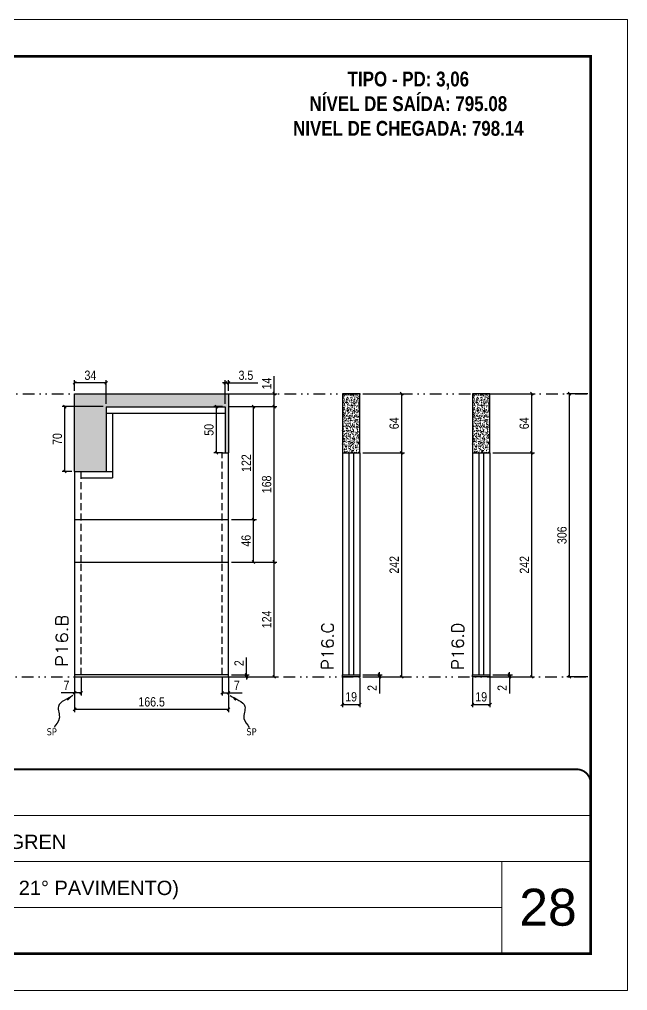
# Model space of a CAD drawing. Extents: x 14400 to 27878, y -21631 to 6985.
# Drawn here: x 20009 to 20667, y -957 to 93 of the extents above; entities that cross this region are included whole.
import ezdxf

# ---------------------------------------------------------------- set-up
doc = ezdxf.new("R2010")
doc.units = 0
for name, pattern in [('CONTINUO', [0]), ('DASHED', [0.75, 0.5, -0.25]), ('DIVIDE2', [0.625, 0.25, -0.125, 0, -0.125, 0, -0.125]), ('HIDDEN', [0.375, 0.25, -0.125])]:
    doc.linetypes.add(name, pattern=pattern)
for name, color, linetype, lineweight in [('CARIMBO', 255, 'Continuous', 9), ('Folhas', 255, 'Continuous', 9), ('SARRAFO DE PRESSAO', 251, 'DASHED', 9), ('Texto Seção', 7, 'Continuous', 15)]:
    doc.layers.add(name, color=color, linetype=linetype, lineweight=lineweight)
for name, color, linetype in [('COTA', 241, 'Continuous'), ('NOMENCLATURA', 7, 'Continuous'), ('Nível', 160, 'Continuous'), ('Painéis', 200, 'Continuous'), ('SARR_2.2x7', 40, 'Continuous'), ('Sarrafo de Pressão', 42, 'HIDDEN'), ('texto', 7, 'Continuous')]:
    doc.layers.add(name, color=color, linetype=linetype)
doc.styles.add('ARIAL', font='arial.ttf')
doc.styles.add('COTA TECNICA', font='techl___.ttf', dxfattribs={"height": 10})
doc.styles.add('COTA TECNICA-50', font='techl___.ttf', dxfattribs={"height": 10})
doc.styles.add('REGUA-120', font='ROMANS.shx', dxfattribs={"height": 15})
doc.styles.add('ROMANC', font='techb___.ttf', dxfattribs={"height": 2.5})
doc.styles.get("Standard").update_dxf_attribs({"font": 'arial.ttf'})
doc.dimstyles.new('COTA PAINEL-50', dxfattribs={"dimtxt": 10, "dimasz": 3, "dimexe": 3, "dimexo": 3, "dimgap": 3, "dimtad": 1, "dimdec": 1, "dimzin": 12, "dimdsep": 46, "dimtxsty": 'COTA TECNICA-50', "dimblk1": 'OBLIQUE', "dimblk2": 'OBLIQUE', "dimsah": 1, "dimcen": 0.9, "dimclrd": 4, "dimclre": 4, "dimclrt": 240, "dimadec": 1, "dimazin": 3, "dimtfac": 1, "dimtdec": 1, "dimtmove": 0, "dimatfit": 3, "dimfxl": 1, "dimtolj": 1, "dimtzin": 12, "dimarcsym": 0})
doc.dimstyles.new('PAINEL', dxfattribs={"dimtxt": 10, "dimasz": 3, "dimexe": 3, "dimexo": 3, "dimgap": 3, "dimtad": 1, "dimdec": 1, "dimzin": 12, "dimdsep": 46, "dimtxsty": 'COTA TECNICA', "dimblk1": 'OBLIQUE', "dimblk2": 'OBLIQUE', "dimsah": 1, "dimcen": 0.9, "dimclrd": 4, "dimclre": 4, "dimclrt": 240, "dimadec": 1, "dimazin": 3, "dimtfac": 1, "dimtdec": 1, "dimtmove": 0, "dimatfit": 3, "dimfxl": 1, "dimtolj": 1, "dimtzin": 12, "dimarcsym": 0})
doc.dimstyles.get("Standard").update_dxf_attribs({"dimtxt": 0.18, "dimasz": 0.18, "dimexe": 0.18, "dimexo": 0.0625, "dimgap": 0.09, "dimtad": 0, "dimtih": 1, "dimtoh": 1, "dimdec": 4, "dimzin": 0, "dimdsep": 46, "dimtxsty": 'Standard', "dimcen": 0.09, "dimadec": 0, "dimazin": 0, "dimtfac": 1, "dimtdec": 4, "dimtofl": 0, "dimtmove": 0, "dimatfit": 3, "dimfxl": 1, "dimtolj": 1, "dimtzin": 0, "dimarcsym": 0})

# ---------------------------------------------------------------- blocks, each defined once
blk = doc.blocks.new('9999999999')
at = {"color": 30, "linetype": 'CONTINUO'}
for p, q in [((98564.6, 34379.6), (99584, 34379.6)), ((98564.6, 34329.8), (99488, 34329.8)), ((99584, 34329.8), (99488, 34329.8)), ((99488, 34329.8), (99488, 34230.2)), ((98564.6, 34280), (99488, 34280))]:
    blk.add_line(p, q, dxfattribs=at)
at = {"color": 30, "linetype": 'CONTINUO', "const_width": 2}
blk.add_lwpolyline([(99584, 34230.2), (99584, 34414.4, 0.414214), (99569, 34429.4), (98229, 34429.4, 0.414214), (98214, 34414.4), (98214, 34245.2, 0.414214), (98229, 34230.2), (99584, 34230.2)], format="xyb", dxfattribs=at)
at = {"layer": 'Folhas'}
blk.add_lwpolyline([(98139, 34190.2), (99624, 34190.2), (99624, 35240.2), (98139, 35240.2)], close=True, dxfattribs=at)
at = {"layer": 'Folhas', "color": 30, "const_width": 3}
blk.add_lwpolyline([(98214, 34230.2), (99584, 34230.2), (99584, 35200.2), (98214, 35200.2)], close=True, dxfattribs=at)
at = {"color": 7, "linetype": 'Continuous', "ltscale": 5, "style": 'ARIAL'}
for s, p in [('LEAF LOEFGREN', (98837.7, 34343.3)), ('TIPO (7° AO 21° PAVIMENTO)', (98837.7, 34293.5))]:
    blk.add_text(s, height=15.483, dxfattribs=at).set_placement(p)
blk = doc.blocks.new('_Oblique')
at = {"color": 0, "linetype": 'ByBlock', "lineweight": -2}
blk.add_line((-0.5, -0.5), (0.5, 0.5), dxfattribs=at)
blk = doc.blocks.new('*D1791')
at = {"layer": 'COTA', "color": 4, "lineweight": -2, "transparency": 16777216}
for p, q in [((20068.8, -618.4), (20068.8, -655.7)), ((20235.3, -618.4), (20235.3, -655.7)), ((20235.3, -652.7), (20068.8, -652.7))]:
    blk.add_line(p, q, dxfattribs=at)
at = {"layer": 'Defpoints', "color": 0, "transparency": 16777216}
for p in [(20068.8, -615.4), (20235.3, -615.4), (20068.8, -652.7)]:
    blk.add_point(p, dxfattribs=at)
at = {"layer": 'COTA', "color": 4, "lineweight": -2, "transparency": 16777216, "xscale": 3, "yscale": 3, "zscale": 3, "rotation": 180}
blk.add_blockref('_Oblique', (20068.8, -652.7), dxfattribs=at)
at = {"layer": 'COTA', "color": 4, "lineweight": -2, "transparency": 16777216, "xscale": 3, "yscale": 3, "zscale": 3}
blk.add_blockref('_Oblique', (20235.3, -652.7), dxfattribs=at)
at = {"layer": 'COTA', "color": 240, "transparency": 16777216, "insert": (20152.1, -644.6), "char_height": 10, "attachment_point": 5, "style": 'COTA TECNICA'}
blk.add_mtext('\\A1;166.5', dxfattribs=at)
blk = doc.blocks.new('*D1792')
at = {"layer": 'COTA', "color": 4, "lineweight": -2, "transparency": 16777216}
for p, q in [((20228.3, -618.4), (20228.3, -637.7)), ((20235.3, -620.4), (20235.3, -637.7)), ((20228.3, -634.7), (20235.3, -634.7)), ((20235.3, -634.7), (20250, -634.7))]:
    blk.add_line(p, q, dxfattribs=at)
at = {"layer": 'Defpoints', "color": 0, "transparency": 16777216}
for p in [(20228.3, -615.4), (20235.3, -617.4), (20235.3, -634.7)]:
    blk.add_point(p, dxfattribs=at)
at = {"layer": 'COTA', "color": 4, "lineweight": -2, "transparency": 16777216, "xscale": 3, "yscale": 3, "zscale": 3, "rotation": 180}
blk.add_blockref('_Oblique', (20228.3, -634.7), dxfattribs=at)
at = {"layer": 'COTA', "color": 4, "lineweight": -2, "transparency": 16777216, "xscale": 3, "yscale": 3, "zscale": 3}
blk.add_blockref('_Oblique', (20235.3, -634.7), dxfattribs=at)
at = {"layer": 'COTA', "color": 240, "transparency": 16777216, "insert": (20244.2, -626.6), "char_height": 10, "attachment_point": 5, "style": 'COTA TECNICA-50'}
blk.add_mtext('\\A1;7', dxfattribs=at)
blk = doc.blocks.new('*D1793')
at = {"layer": 'COTA', "color": 4, "lineweight": -2, "transparency": 16777216}
for p, q in [((20254.6, -615.4), (20254.6, -596.6)), ((20238.3, -615.4), (20257.6, -615.4)), ((20238.3, -617.4), (20257.6, -617.4)), ((20254.6, -617.4), (20254.6, -615.4)), ((20254.6, -617.4), (20254.6, -620.4))]:
    blk.add_line(p, q, dxfattribs=at)
at = {"layer": 'Defpoints', "color": 0, "transparency": 16777216}
for p in [(20235.3, -615.4), (20235.3, -617.4), (20254.6, -617.4)]:
    blk.add_point(p, dxfattribs=at)
at = {"layer": 'COTA', "color": 4, "lineweight": -2, "transparency": 16777216, "xscale": 3, "yscale": 3, "zscale": 3}
for p, rotation in [((20254.6, -615.4), 270), ((20254.6, -617.4), 90)]:
    blk.add_blockref('_Oblique', p, dxfattribs=dict(at, rotation=rotation))
at = {"layer": 'COTA', "color": 240, "transparency": 16777216, "insert": (20246.6, -602.7), "char_height": 10, "attachment_point": 5, "rotation": 90, "style": 'COTA TECNICA-50'}
blk.add_mtext('\\A1;2', dxfattribs=at)
blk = doc.blocks.new('*D1794')
at = {"layer": 'COTA', "color": 4, "lineweight": -2, "transparency": 16777216}
for p, q in [((20234.8, -325.4), (20287.7, -325.4)), ((20284.7, -493.4), (20284.7, -325.4)), ((20238.3, -493.4), (20287.7, -493.4))]:
    blk.add_line(p, q, dxfattribs=at)
at = {"layer": 'Defpoints', "color": 0, "transparency": 16777216}
for p in [(20231.8, -325.4), (20284.7, -325.4), (20235.3, -493.4)]:
    blk.add_point(p, dxfattribs=at)
at = {"layer": 'COTA', "color": 4, "lineweight": -2, "transparency": 16777216, "xscale": 3, "yscale": 3, "zscale": 3}
for p, rotation in [((20284.7, -325.4), 90), ((20284.7, -493.4), 270)]:
    blk.add_blockref('_Oblique', p, dxfattribs=dict(at, rotation=rotation))
at = {"layer": 'COTA', "color": 240, "transparency": 16777216, "insert": (20276.5, -409.4), "char_height": 10, "attachment_point": 5, "rotation": 90, "style": 'COTA TECNICA-50'}
blk.add_mtext('\\A1;168', dxfattribs=at)
blk = doc.blocks.new('*D1795')
at = {"layer": 'COTA', "color": 4, "linetype": 'ByBlock', "lineweight": -2, "transparency": 16777216}
for p, q in [((20238.3, -493.4), (20287.7, -493.4)), ((20284.7, -617.4), (20284.7, -493.4)), ((20238.3, -617.4), (20287.7, -617.4))]:
    blk.add_line(p, q, dxfattribs=at)
at = {"layer": 'Defpoints', "color": 0, "linetype": 'ByBlock', "transparency": 16777216}
for p in [(20235.3, -493.4), (20284.7, -493.4), (20235.3, -617.4)]:
    blk.add_point(p, dxfattribs=at)
at = {"layer": 'COTA', "color": 4, "linetype": 'ByBlock', "lineweight": -2, "transparency": 16777216, "xscale": 3, "yscale": 3, "zscale": 3}
for p, rotation in [((20284.7, -493.4), 90), ((20284.7, -617.4), 270)]:
    blk.add_blockref('_Oblique', p, dxfattribs=dict(at, rotation=rotation))
at = {"layer": 'COTA', "color": 240, "linetype": 'ByBlock', "transparency": 16777216, "insert": (20276.6, -555.4), "char_height": 10, "attachment_point": 5, "rotation": 90, "style": 'COTA TECNICA'}
blk.add_mtext('\\A1;124', dxfattribs=at)
blk = doc.blocks.new('*D1796')
at = {"layer": 'COTA', "color": 4, "lineweight": -2, "transparency": 16777216}
for p, q in [((20075.8, -618.4), (20075.8, -637.7)), ((20068.8, -620.4), (20068.8, -637.7)), ((20068.8, -634.7), (20054.1, -634.7)), ((20075.8, -634.7), (20068.8, -634.7))]:
    blk.add_line(p, q, dxfattribs=at)
at = {"layer": 'Defpoints', "color": 0, "transparency": 16777216}
for p in [(20068.8, -617.4), (20075.8, -615.4), (20068.8, -634.7)]:
    blk.add_point(p, dxfattribs=at)
at = {"layer": 'COTA', "color": 4, "lineweight": -2, "transparency": 16777216, "xscale": 3, "yscale": 3, "zscale": 3, "rotation": 180}
blk.add_blockref('_Oblique', (20068.8, -634.7), dxfattribs=at)
at = {"layer": 'COTA', "color": 4, "lineweight": -2, "transparency": 16777216, "xscale": 3, "yscale": 3, "zscale": 3}
blk.add_blockref('_Oblique', (20075.8, -634.7), dxfattribs=at)
at = {"layer": 'COTA', "color": 240, "transparency": 16777216, "insert": (20059.9, -626.6), "char_height": 10, "attachment_point": 5, "style": 'COTA TECNICA-50'}
blk.add_mtext('\\A1;7', dxfattribs=at)
blk = doc.blocks.new('*D1802')
at = {"layer": 'COTA', "color": 4, "lineweight": -2, "transparency": 16777216}
for p, q in [((20284.7, -311.4), (20284.7, -292.3)), ((20238.3, -311.4), (20287.7, -311.4)), ((20284.7, -325.4), (20284.7, -311.4)), ((20234.8, -325.4), (20287.7, -325.4))]:
    blk.add_line(p, q, dxfattribs=at)
at = {"layer": 'Defpoints', "color": 0, "transparency": 16777216}
for p in [(20235.3, -311.4), (20284.7, -311.4), (20231.8, -325.4)]:
    blk.add_point(p, dxfattribs=at)
at = {"layer": 'COTA', "color": 4, "lineweight": -2, "transparency": 16777216, "xscale": 3, "yscale": 3, "zscale": 3}
for p, rotation in [((20284.7, -311.4), 90), ((20284.7, -325.4), 270)]:
    blk.add_blockref('_Oblique', p, dxfattribs=dict(at, rotation=rotation))
at = {"layer": 'COTA', "color": 240, "transparency": 16777216, "insert": (20276.6, -300.4), "char_height": 10, "attachment_point": 5, "rotation": 90, "style": 'COTA TECNICA'}
blk.add_mtext('\\A1;14', dxfattribs=at)
blk = doc.blocks.new('*D1797')
at = {"layer": 'COTA', "color": 4, "lineweight": -2, "transparency": 16777216}
for p, q in [((20358.4, -618.4), (20358.4, -650.3)), ((20377.4, -618.4), (20377.4, -650.3)), ((20358.4, -647.3), (20377.4, -647.3))]:
    blk.add_line(p, q, dxfattribs=at)
at = {"layer": 'Defpoints', "color": 0, "transparency": 16777216}
for p in [(20358.4, -615.4), (20377.4, -615.4), (20377.4, -647.3)]:
    blk.add_point(p, dxfattribs=at)
at = {"layer": 'COTA', "color": 4, "lineweight": -2, "transparency": 16777216, "xscale": 3, "yscale": 3, "zscale": 3, "rotation": 180}
blk.add_blockref('_Oblique', (20358.4, -647.3), dxfattribs=at)
at = {"layer": 'COTA', "color": 4, "lineweight": -2, "transparency": 16777216, "xscale": 3, "yscale": 3, "zscale": 3}
blk.add_blockref('_Oblique', (20377.4, -647.3), dxfattribs=at)
at = {"layer": 'COTA', "color": 240, "transparency": 16777216, "insert": (20367.9, -639.2), "char_height": 10, "attachment_point": 5, "style": 'COTA TECNICA'}
blk.add_mtext('\\A1;19', dxfattribs=at)
blk = doc.blocks.new('*D1798')
at = {"layer": 'COTA', "color": 4, "lineweight": -2, "transparency": 16777216}
for p, q in [((20380.4, -615.4), (20401.6, -615.4)), ((20380.4, -617.4), (20401.6, -617.4)), ((20398.6, -615.4), (20398.6, -612.4)), ((20398.6, -615.4), (20398.6, -617.4)), ((20398.6, -617.4), (20398.6, -635.6))]:
    blk.add_line(p, q, dxfattribs=at)
at = {"layer": 'Defpoints', "color": 0, "transparency": 16777216}
for p in [(20377.4, -615.4), (20377.4, -617.4), (20398.6, -615.4)]:
    blk.add_point(p, dxfattribs=at)
at = {"layer": 'COTA', "color": 4, "lineweight": -2, "transparency": 16777216, "xscale": 3, "yscale": 3, "zscale": 3}
for p, rotation in [((20398.6, -615.4), 270), ((20398.6, -617.4), 90)]:
    blk.add_blockref('_Oblique', p, dxfattribs=dict(at, rotation=rotation))
at = {"layer": 'COTA', "color": 240, "transparency": 16777216, "insert": (20390.6, -629.5), "char_height": 10, "attachment_point": 5, "rotation": 90, "style": 'COTA TECNICA-50'}
blk.add_mtext('\\A1;2', dxfattribs=at)
blk = doc.blocks.new('*D1799')
at = {"layer": 'COTA', "color": 4, "lineweight": -2, "transparency": 16777216}
for p, q in [((20380.4, -375.4), (20425.6, -375.4)), ((20422.6, -617.4), (20422.6, -375.4)), ((20380.4, -617.4), (20425.6, -617.4))]:
    blk.add_line(p, q, dxfattribs=at)
at = {"layer": 'Defpoints', "color": 0, "transparency": 16777216}
for p in [(20377.4, -375.4), (20422.6, -375.4), (20377.4, -617.4)]:
    blk.add_point(p, dxfattribs=at)
at = {"layer": 'COTA', "color": 4, "lineweight": -2, "transparency": 16777216, "xscale": 3, "yscale": 3, "zscale": 3}
for p, rotation in [((20422.6, -375.4), 90), ((20422.6, -617.4), 270)]:
    blk.add_blockref('_Oblique', p, dxfattribs=dict(at, rotation=rotation))
at = {"layer": 'COTA', "color": 240, "transparency": 16777216, "insert": (20414.5, -496.4), "char_height": 10, "attachment_point": 5, "rotation": 90, "style": 'COTA TECNICA-50'}
blk.add_mtext('\\A1;242', dxfattribs=at)
blk = doc.blocks.new('*D1803')
at = {"layer": 'COTA', "color": 4, "lineweight": -2, "transparency": 16777216}
for p, q in [((20380.4, -311.4), (20425.6, -311.4)), ((20422.6, -375.4), (20422.6, -311.4)), ((20380.4, -375.4), (20425.6, -375.4))]:
    blk.add_line(p, q, dxfattribs=at)
at = {"layer": 'Defpoints', "color": 0, "transparency": 16777216}
for p in [(20377.4, -311.4), (20422.6, -311.4), (20377.4, -375.4)]:
    blk.add_point(p, dxfattribs=at)
at = {"layer": 'COTA', "color": 4, "lineweight": -2, "transparency": 16777216, "xscale": 3, "yscale": 3, "zscale": 3}
for p, rotation in [((20422.6, -311.4), 90), ((20422.6, -375.4), 270)]:
    blk.add_blockref('_Oblique', p, dxfattribs=dict(at, rotation=rotation))
at = {"layer": 'COTA', "color": 240, "transparency": 16777216, "insert": (20414.5, -343.4), "char_height": 10, "attachment_point": 5, "rotation": 90, "style": 'COTA TECNICA'}
blk.add_mtext('\\A1;64', dxfattribs=at)
blk = doc.blocks.new('*D1804')
at = {"layer": 'COTA', "color": 4, "lineweight": -2, "transparency": 16777216}
for p, q in [((20499.1, -618.4), (20499.1, -650.3)), ((20518.1, -618.4), (20518.1, -650.3)), ((20499.1, -647.3), (20518.1, -647.3))]:
    blk.add_line(p, q, dxfattribs=at)
at = {"layer": 'Defpoints', "color": 0, "transparency": 16777216}
for p in [(20499.1, -615.4), (20518.1, -615.4), (20518.1, -647.3)]:
    blk.add_point(p, dxfattribs=at)
at = {"layer": 'COTA', "color": 4, "lineweight": -2, "transparency": 16777216, "xscale": 3, "yscale": 3, "zscale": 3, "rotation": 180}
blk.add_blockref('_Oblique', (20499.1, -647.3), dxfattribs=at)
at = {"layer": 'COTA', "color": 4, "lineweight": -2, "transparency": 16777216, "xscale": 3, "yscale": 3, "zscale": 3}
blk.add_blockref('_Oblique', (20518.1, -647.3), dxfattribs=at)
at = {"layer": 'COTA', "color": 240, "transparency": 16777216, "insert": (20508.6, -639.2), "char_height": 10, "attachment_point": 5, "style": 'COTA TECNICA'}
blk.add_mtext('\\A1;19', dxfattribs=at)
blk = doc.blocks.new('*D1805')
at = {"layer": 'COTA', "color": 4, "lineweight": -2, "transparency": 16777216}
for p, q in [((20521.1, -615.4), (20542.3, -615.4)), ((20521.1, -617.4), (20542.3, -617.4)), ((20539.3, -615.4), (20539.3, -612.4)), ((20539.3, -615.4), (20539.3, -617.4)), ((20539.3, -617.4), (20539.3, -635.6))]:
    blk.add_line(p, q, dxfattribs=at)
at = {"layer": 'Defpoints', "color": 0, "transparency": 16777216}
for p in [(20518.1, -615.4), (20518.1, -617.4), (20539.3, -615.4)]:
    blk.add_point(p, dxfattribs=at)
at = {"layer": 'COTA', "color": 4, "lineweight": -2, "transparency": 16777216, "xscale": 3, "yscale": 3, "zscale": 3}
for p, rotation in [((20539.3, -615.4), 270), ((20539.3, -617.4), 90)]:
    blk.add_blockref('_Oblique', p, dxfattribs=dict(at, rotation=rotation))
at = {"layer": 'COTA', "color": 240, "transparency": 16777216, "insert": (20531.3, -629.5), "char_height": 10, "attachment_point": 5, "rotation": 90, "style": 'COTA TECNICA-50'}
blk.add_mtext('\\A1;2', dxfattribs=at)
blk = doc.blocks.new('*D1806')
at = {"layer": 'COTA', "color": 4, "lineweight": -2, "transparency": 16777216}
for p, q in [((20521.1, -375.4), (20566.3, -375.4)), ((20563.3, -617.4), (20563.3, -375.4)), ((20521.1, -617.4), (20566.3, -617.4))]:
    blk.add_line(p, q, dxfattribs=at)
at = {"layer": 'Defpoints', "color": 0, "transparency": 16777216}
for p in [(20518.1, -375.4), (20563.3, -375.4), (20518.1, -617.4)]:
    blk.add_point(p, dxfattribs=at)
at = {"layer": 'COTA', "color": 4, "lineweight": -2, "transparency": 16777216, "xscale": 3, "yscale": 3, "zscale": 3}
for p, rotation in [((20563.3, -375.4), 90), ((20563.3, -617.4), 270)]:
    blk.add_blockref('_Oblique', p, dxfattribs=dict(at, rotation=rotation))
at = {"layer": 'COTA', "color": 240, "transparency": 16777216, "insert": (20555.3, -496.4), "char_height": 10, "attachment_point": 5, "rotation": 90, "style": 'COTA TECNICA-50'}
blk.add_mtext('\\A1;242', dxfattribs=at)
blk = doc.blocks.new('*D1807')
at = {"layer": 'COTA', "color": 4, "lineweight": -2, "transparency": 16777216}
for p, q in [((20521.1, -311.4), (20566.3, -311.4)), ((20563.3, -375.4), (20563.3, -311.4)), ((20521.1, -375.4), (20566.3, -375.4))]:
    blk.add_line(p, q, dxfattribs=at)
at = {"layer": 'Defpoints', "color": 0, "transparency": 16777216}
for p in [(20518.1, -311.4), (20563.3, -311.4), (20518.1, -375.4)]:
    blk.add_point(p, dxfattribs=at)
at = {"layer": 'COTA', "color": 4, "lineweight": -2, "transparency": 16777216, "xscale": 3, "yscale": 3, "zscale": 3}
for p, rotation in [((20563.3, -311.4), 90), ((20563.3, -375.4), 270)]:
    blk.add_blockref('_Oblique', p, dxfattribs=dict(at, rotation=rotation))
at = {"layer": 'COTA', "color": 240, "transparency": 16777216, "insert": (20555.2, -343.4), "char_height": 10, "attachment_point": 5, "rotation": 90, "style": 'COTA TECNICA'}
blk.add_mtext('\\A1;64', dxfattribs=at)
blk = doc.blocks.new('*D1808')
at = {"layer": 'COTA', "color": 4, "lineweight": -2, "transparency": 16777216}
for p, q in [((20624, -311.4), (20601.2, -311.4)), ((20604.2, -617.4), (20604.2, -311.4)), ((20624, -617.4), (20601.2, -617.4))]:
    blk.add_line(p, q, dxfattribs=at)
at = {"layer": 'Defpoints', "color": 0, "transparency": 16777216}
for p in [(20604.2, -311.4), (20627, -311.4), (20627, -617.4)]:
    blk.add_point(p, dxfattribs=at)
at = {"layer": 'COTA', "color": 4, "lineweight": -2, "transparency": 16777216, "xscale": 3, "yscale": 3, "zscale": 3}
for p, rotation in [((20604.2, -311.4), 90), ((20604.2, -617.4), 270)]:
    blk.add_blockref('_Oblique', p, dxfattribs=dict(at, rotation=rotation))
at = {"layer": 'COTA', "color": 240, "transparency": 16777216, "insert": (20596, -464.4), "char_height": 10, "attachment_point": 5, "rotation": 90, "style": 'COTA TECNICA'}
blk.add_mtext('\\A1;306', dxfattribs=at)
blk = doc.blocks.new('*D1809')
at = {"layer": 'COTA', "color": 4, "lineweight": -2, "transparency": 16777216}
for p, q in [((20099.8, -325.4), (20055.2, -325.4)), ((20058.2, -395.4), (20058.2, -325.4)), ((20065.8, -395.4), (20055.2, -395.4))]:
    blk.add_line(p, q, dxfattribs=at)
at = {"layer": 'Defpoints', "color": 0, "transparency": 16777216}
for p in [(20058.2, -325.4), (20102.8, -325.4), (20068.8, -395.4)]:
    blk.add_point(p, dxfattribs=at)
at = {"layer": 'COTA', "color": 4, "lineweight": -2, "transparency": 16777216, "xscale": 3, "yscale": 3, "zscale": 3}
for p, rotation in [((20058.2, -325.4), 90), ((20058.2, -395.4), 270)]:
    blk.add_blockref('_Oblique', p, dxfattribs=dict(at, rotation=rotation))
at = {"layer": 'COTA', "color": 240, "transparency": 16777216, "insert": (20050.1, -360.4), "char_height": 10, "attachment_point": 5, "rotation": 90, "style": 'COTA TECNICA'}
blk.add_mtext('\\A1;70', dxfattribs=at)
blk = doc.blocks.new('*D1810')
at = {"layer": 'COTA', "color": 4, "lineweight": -2, "transparency": 16777216}
for p, q in [((20068.8, -308.4), (20068.8, -296.7)), ((20102.8, -299.7), (20068.8, -299.7)), ((20102.8, -322.4), (20102.8, -296.7))]:
    blk.add_line(p, q, dxfattribs=at)
at = {"layer": 'Defpoints', "color": 0, "transparency": 16777216}
for p in [(20068.8, -299.7), (20068.8, -311.4), (20102.8, -325.4)]:
    blk.add_point(p, dxfattribs=at)
at = {"layer": 'COTA', "color": 4, "lineweight": -2, "transparency": 16777216, "xscale": 3, "yscale": 3, "zscale": 3, "rotation": 180}
blk.add_blockref('_Oblique', (20068.8, -299.7), dxfattribs=at)
at = {"layer": 'COTA', "color": 4, "lineweight": -2, "transparency": 16777216, "xscale": 3, "yscale": 3, "zscale": 3}
blk.add_blockref('_Oblique', (20102.8, -299.7), dxfattribs=at)
at = {"layer": 'COTA', "color": 240, "transparency": 16777216, "insert": (20085.8, -291.5), "char_height": 10, "attachment_point": 5, "style": 'COTA TECNICA'}
blk.add_mtext('\\A1;34', dxfattribs=at)
blk = doc.blocks.new('*D2939')
at = {"layer": 'COTA', "color": 4, "lineweight": -2, "transparency": 16777216}
for p, q in [((20228.8, -325.4), (20219.2, -325.4)), ((20222.2, -375.4), (20222.2, -325.4)), ((20228.8, -375.4), (20219.2, -375.4))]:
    blk.add_line(p, q, dxfattribs=at)
at = {"layer": 'Defpoints', "color": 0, "transparency": 16777216}
for p in [(20222.2, -325.4), (20231.8, -325.4), (20231.8, -375.4)]:
    blk.add_point(p, dxfattribs=at)
at = {"layer": 'COTA', "color": 4, "lineweight": -2, "transparency": 16777216, "xscale": 3, "yscale": 3, "zscale": 3}
for p, rotation in [((20222.2, -325.4), 90), ((20222.2, -375.4), 270)]:
    blk.add_blockref('_Oblique', p, dxfattribs=dict(at, rotation=rotation))
at = {"layer": 'COTA', "color": 240, "transparency": 16777216, "insert": (20214.1, -350.4), "char_height": 10, "attachment_point": 5, "rotation": 90, "style": 'COTA TECNICA'}
blk.add_mtext('\\A1;50', dxfattribs=at)
blk = doc.blocks.new('*D2940')
at = {"layer": 'COTA', "color": 4, "lineweight": -2, "transparency": 16777216}
for p, q in [((20238.3, -447.4), (20265.4, -447.4)), ((20262.4, -493.4), (20262.4, -447.4)), ((20238.3, -493.4), (20265.4, -493.4))]:
    blk.add_line(p, q, dxfattribs=at)
at = {"layer": 'Defpoints', "color": 0, "transparency": 16777216}
for p in [(20235.3, -447.4), (20262.4, -447.4), (20235.3, -493.4)]:
    blk.add_point(p, dxfattribs=at)
at = {"layer": 'COTA', "color": 4, "lineweight": -2, "transparency": 16777216, "xscale": 3, "yscale": 3, "zscale": 3}
for p, rotation in [((20262.4, -447.4), 90), ((20262.4, -493.4), 270)]:
    blk.add_blockref('_Oblique', p, dxfattribs=dict(at, rotation=rotation))
at = {"layer": 'COTA', "color": 240, "transparency": 16777216, "insert": (20254.3, -470.4), "char_height": 10, "attachment_point": 5, "rotation": 90, "style": 'COTA TECNICA'}
blk.add_mtext('\\A1;46', dxfattribs=at)
blk = doc.blocks.new('*D2941')
at = {"layer": 'COTA', "color": 4, "lineweight": -2, "transparency": 16777216}
for p, q in [((20234.8, -325.4), (20265.4, -325.4)), ((20262.4, -447.4), (20262.4, -325.4)), ((20238.3, -447.4), (20265.4, -447.4))]:
    blk.add_line(p, q, dxfattribs=at)
at = {"layer": 'Defpoints', "color": 0, "transparency": 16777216}
for p in [(20231.8, -325.4), (20262.4, -325.4), (20235.3, -447.4)]:
    blk.add_point(p, dxfattribs=at)
at = {"layer": 'COTA', "color": 4, "lineweight": -2, "transparency": 16777216, "xscale": 3, "yscale": 3, "zscale": 3}
for p, rotation in [((20262.4, -325.4), 90), ((20262.4, -447.4), 270)]:
    blk.add_blockref('_Oblique', p, dxfattribs=dict(at, rotation=rotation))
at = {"layer": 'COTA', "color": 240, "transparency": 16777216, "insert": (20254.4, -386.4), "char_height": 10, "attachment_point": 5, "rotation": 90, "style": 'COTA TECNICA'}
blk.add_mtext('\\A1;122', dxfattribs=at)
blk = doc.blocks.new('*D3167')
at = {"layer": 'COTA', "color": 4, "lineweight": -2, "transparency": 16777216}
for p, q in [((20231.8, -299.7), (20228.8, -299.7)), ((20231.8, -322.4), (20231.8, -296.7)), ((20231.8, -299.7), (20235.3, -299.7)), ((20235.3, -308.4), (20235.3, -296.7)), ((20235.3, -299.7), (20266.9, -299.7))]:
    blk.add_line(p, q, dxfattribs=at)
at = {"layer": 'Defpoints', "color": 0, "transparency": 16777216}
for p in [(20235.3, -299.7), (20235.3, -311.4), (20231.8, -325.4)]:
    blk.add_point(p, dxfattribs=at)
at = {"layer": 'COTA', "color": 4, "lineweight": -2, "transparency": 16777216, "xscale": 3, "yscale": 3, "zscale": 3}
blk.add_blockref('_Oblique', (20231.8, -299.7), dxfattribs=at)
at = {"layer": 'COTA', "color": 4, "lineweight": -2, "transparency": 16777216, "xscale": 3, "yscale": 3, "zscale": 3, "rotation": 180}
blk.add_blockref('_Oblique', (20235.3, -299.7), dxfattribs=at)
at = {"layer": 'COTA', "color": 240, "transparency": 16777216, "insert": (20254.1, -291.5), "char_height": 10, "attachment_point": 5, "style": 'COTA TECNICA'}
blk.add_mtext('\\A1;3.5', dxfattribs=at)

msp = doc.modelspace()

# ---------------------------------------------------------------- hatches: boundary and pattern name
at = {"layer": 'COTA'}
h = msp.add_hatch(dxfattribs=at)
h.set_pattern_fill('AR-CONC', color=256, scale=0.03)
h.paths.add_polyline_path([(20102.804, -325.44), (20231.804, -325.44), (20231.804, -375.44), (20235.304, -375.44), (20235.304, -311.44), (20068.804, -311.44), (20068.804, -395.44), (20102.804, -395.44)])
h = msp.add_hatch(dxfattribs=at)
h.set_pattern_fill('AR-CONC', color=256, scale=0.03)
h.set_pattern_definition([(50, (4905.9545, -3510.7253), (5.4655401, -0.4781726), [0.5715, -6.2865]), (355, (4905.9545, -3510.7253), (-1.0573026, 5.7317054), [0.4572, -5.0292175]), (100.451445, (4906.41, -3510.765), (4.4082374, 5.2535326), [0.4857003, -5.3427073]), (46.1842, (4905.9545, -3509.201), (8.1323712, -1.2612698), [0.85725, -9.42975]), (96.63556, (4906.632, -3509.3064), (7.122124, 7.4227837), [0.7285507, -8.0140682]), (351.18415, (4905.9545, -3509.201), (7.122124, 7.4227837), [0.685799, -7.543792]), (21, (4906.7165, -3509.5823), (4.5484317, -3.067956), [0.5715, -6.2865]), (326, (4906.7165, -3509.5823), (1.8540609, 5.525639), [0.4572, -5.0292]), (71.451445, (4907.0955, -3509.838), (6.4024926, 2.457683), [0.4857003, -5.3426981]), (37.5, (4905.9545, -3510.7253), (0.0926581, 2.53665117), [0, -4.96824, 0, -5.1054, 0, -5.04825]), (7.5, (4905.9545, -3510.7253), (2.00458988, 3.00541724), [0, -2.91084, 0, -4.85394, 0, -1.92405]), (327.5, (4904.2552, -3510.7253), (4.06771786, -0.17186232), [0, -1.905, 0, -5.9436, 0, -7.8867]), (317.5, (4903.4932, -3510.7253), (4.44387544, 0.7627947), [0, -2.4765, 0, -3.94716, 0, -5.6007])])
h.paths.add_polyline_path([(20358.388, -375.44), (20377.388, -375.44), (20377.388, -311.44), (20358.388, -311.44)])
h = msp.add_hatch(dxfattribs=at)
h.set_pattern_fill('AR-CONC', color=256, scale=0.03)
h.set_pattern_definition([(50, (5046.681, -3510.7253), (5.4655401, -0.4781726), [0.5715, -6.2865]), (355, (5046.681, -3510.7253), (-1.0573026, 5.7317054), [0.4572, -5.0292175]), (100.451445, (5047.1363, -3510.765), (4.4082374, 5.2535326), [0.4857003, -5.3427073]), (46.1842, (5046.681, -3509.201), (8.1323712, -1.2612698), [0.85725, -9.42975]), (96.63556, (5047.3585, -3509.3064), (7.122124, 7.4227837), [0.7285507, -8.0140682]), (351.18415, (5046.681, -3509.201), (7.122124, 7.4227837), [0.685799, -7.543792]), (21, (5047.443, -3509.5823), (4.5484317, -3.067956), [0.5715, -6.2865]), (326, (5047.443, -3509.5823), (1.8540609, 5.525639), [0.4572, -5.0292]), (71.451445, (5047.822, -3509.838), (6.4024926, 2.457683), [0.4857003, -5.3426981]), (37.5, (5046.6808, -3510.7253), (0.0926581, 2.53665117), [0, -4.96824, 0, -5.1054, 0, -5.04825]), (7.5, (5046.6808, -3510.7253), (2.00458988, 3.00541724), [0, -2.91084, 0, -4.85394, 0, -1.92405]), (327.5, (5044.9816, -3510.7253), (4.06771786, -0.17186232), [0, -1.905, 0, -5.9436, 0, -7.8867]), (317.5, (5044.2196, -3510.7253), (4.44387544, 0.7627947), [0, -2.4765, 0, -3.94716, 0, -5.6007])])
h.paths.add_polyline_path([(20499.115, -375.44), (20518.115, -375.44), (20518.115, -311.44), (20499.115, -311.44)])

# ---------------------------------------------------------------- linework, layer by layer
for p, q in [((20068.804, -395.44), (20068.804, -311.44)), ((20068.804, -311.44), (20235.304, -311.44)), ((20235.304, -311.44), (20235.304, -375.44)), ((20102.804, -395.44), (20109.804, -395.44)), ((20109.804, -395.44), (20109.804, -402.44))]:
    msp.add_line(p, q, dxfattribs=at)
for points in [[(20358.388, -375.44), (20377.388, -375.44), (20377.388, -311.44), (20358.388, -311.44)], [(20499.115, -375.44), (20518.115, -375.44), (20518.115, -311.44), (20499.115, -311.44)]]:
    msp.add_lwpolyline(points, close=True, dxfattribs=at)
at = {"layer": 'Nível', "color": 4, "linetype": 'DIVIDE2', "ltscale": 50}
for p, q in [((19729.73, -311.44), (20626.967, -311.44)), ((19256.967, -617.44), (20626.967, -617.44))]:
    msp.add_line(p, q, dxfattribs=at)
at = {"layer": 'Painéis'}
for p, q in [((20102.804, -325.44), (20102.804, -395.44)), ((20102.804, -325.44), (20231.804, -325.44)), ((20231.804, -325.44), (20231.804, -375.44)), ((20228.304, -375.44), (20235.304, -375.44)), ((20235.304, -615.44), (20235.304, -375.44)), ((20358.388, -375.44), (20358.388, -615.44)), ((20358.388, -375.44), (20377.388, -375.44)), ((20377.388, -375.44), (20377.388, -615.44)), ((20499.115, -375.44), (20499.115, -615.44)), ((20499.115, -375.44), (20518.115, -375.44)), ((20518.115, -375.44), (20518.115, -615.44)), ((20068.804, -395.44), (20068.804, -615.44)), ((20068.804, -395.44), (20102.804, -395.44)), ((20068.804, -447.44), (20235.304, -447.44)), ((20068.804, -493.44), (20235.304, -493.44)), ((20358.388, -615.44), (20377.388, -615.44)), ((20358.388, -617.44), (20358.388, -615.44)), ((20377.388, -617.44), (20358.388, -617.44)), ((20377.388, -615.44), (20377.388, -617.44)), ((20499.115, -615.44), (20518.115, -615.44)), ((20499.115, -617.44), (20499.115, -615.44)), ((20518.115, -617.44), (20499.115, -617.44)), ((20518.115, -615.44), (20518.115, -617.44))]:
    msp.add_line(p, q, dxfattribs=at)
msp.add_lwpolyline([(20235.304, -615.44), (20068.804, -615.44), (20068.804, -617.44), (20235.304, -617.44)], close=True, dxfattribs=at)
at = {"layer": 'SARR_2.2x7'}
for p, q in [((20102.804, -332.44), (20231.804, -332.44)), ((20109.804, -332.44), (20109.804, -395.44)), ((20365.388, -375.44), (20365.388, -615.44)), ((20370.388, -375.44), (20370.388, -615.44)), ((20506.115, -375.44), (20506.115, -615.44)), ((20511.115, -375.44), (20511.115, -615.44)), ((20075.804, -402.44), (20109.804, -402.44))]:
    msp.add_line(p, q, dxfattribs=at)
at = {"layer": 'Sarrafo de Pressão', "ltscale": 30}
for p, q in [((20228.304, -493.44), (20228.304, -375.44)), ((20075.804, -493.44), (20075.804, -395.44)), ((20075.804, -615.44), (20075.804, -493.44)), ((20228.304, -615.44), (20228.304, -493.44))]:
    msp.add_line(p, q, dxfattribs=at)

# ---------------------------------------------------------------- block references
at = {"layer": 'SARRAFO DE PRESSAO', "color": 6, "linetype": 'ByBlock'}
msp.add_blockref('9999999999', (-78957.011, -35146.928), dxfattribs=at)

# ---------------------------------------------------------------- texts
at = {"layer": 'CARIMBO', "style": 'ARIAL'}
msp.add_text('28', height=40, dxfattribs=at).set_placement((20549.828, -886.579))
at = {"layer": 'NOMENCLATURA', "color": 2, "insert": (20429.806, 36.862), "char_height": 16, "attachment_point": 2, "style": 'ROMANC'}
msp.add_mtext_dynamic_manual_height_columns('TIPO - PD: 3,06\\PNÍVEL DE SAÍDA: 795.08\\PNIVEL DE CHEGADA: 798.14', width=432.35115, gutter_width=1, heights=[0], dxfattribs=at)
at = {"layer": 'texto', "color": 0, "char_height": 7.5, "attachment_point": 5}
for insert in [(20044.027, -676.931), (20260.081, -676.931)]:
    msp.add_mtext('{\\fTahoma|b0|i0|c0|p34;\\C4;SP}', dxfattribs=dict(at, insert=insert))
at = {"layer": 'Texto Seção', "style": 'REGUA-120', "width": 1.1}
msp.add_text('P16.B', height=13, rotation=90, dxfattribs=at).set_placement((20061.555, -606.677))
at = {"layer": 'Texto Seção', "char_height": 13, "width": 370.6998, "attachment_point": 7, "rotation": 90, "style": 'REGUA-120'}
for s, insert in [('P16.C', (20348.938, -610.028)), ('P16.D', (20489.664, -610.028))]:
    msp.add_mtext(s, dxfattribs=dict(at, insert=insert))

# ---------------------------------------------------------------- dimensions: what is measured, and where the dimension line sits
at = {"layer": 'COTA'}
for base, p1, p2, dimstyle, picture, middle in [((20068.804, -299.733), (20102.804, -325.44), (20068.804, -311.44), 'PAINEL', '*D1810', (20085.804, -291.513)), ((20235.304, -299.733), (20231.804, -325.44), (20235.304, -311.44), 'PAINEL', '*D3167', (20254.107, -291.513)), ((20235.304, -634.682), (20228.304, -615.44), (20235.304, -617.44), 'COTA PAINEL-50', '*D1792', (20244.169, -626.609))]:
    dim = msp.add_linear_dim(base=base, p1=p1, p2=p2, dimstyle=dimstyle, dxfattribs=at)
    dim.commit()
    dim.dimension.update_dxf_attribs({"geometry": picture, "text_midpoint": middle})
for base, p1, p2, angle, dimstyle, picture, middle in [((20284.671, -311.44), (20231.804, -325.44), (20235.304, -311.44), 90, 'PAINEL', '*D1802', (20276.598, -300.382)), ((20422.599, -311.44), (20377.388, -375.44), (20377.388, -311.44), 90, 'PAINEL', '*D1803', (20414.496, -343.44)), ((20563.325, -311.44), (20518.115, -375.44), (20518.115, -311.44), 90, 'PAINEL', '*D1807', (20555.223, -343.44)), ((20604.226, -311.44), (20626.967, -617.44), (20626.967, -311.44), 90, 'PAINEL', '*D1808', (20596.007, -464.44)), ((20058.17, -325.44), (20068.804, -395.44), (20102.804, -325.44), 90, 'PAINEL', '*D1809', (20050.068, -360.44)), ((20222.203, -325.44), (20231.804, -375.44), (20231.804, -325.44), 90, 'PAINEL', '*D2939', (20214.093, -350.44)), ((20284.671, -325.44), (20235.304, -493.44), (20231.804, -325.44), 90, 'COTA PAINEL-50', '*D1794', (20276.547, -409.44)), ((20422.599, -375.44), (20377.388, -617.44), (20377.388, -375.44), 90, 'COTA PAINEL-50', '*D1799', (20414.526, -496.44)), ((20563.325, -375.44), (20518.115, -617.44), (20518.115, -375.44), 90, 'COTA PAINEL-50', '*D1806', (20555.252, -496.44)), ((20262.427, -447.44), (20235.304, -493.44), (20235.304, -447.44), 90, 'PAINEL', '*D2940', (20254.324, -470.44)), ((20068.804, -634.682), (20075.804, -615.44), (20068.804, -617.44), 180, 'COTA PAINEL-50', '*D1796', (20059.938, -626.609))]:
    dim = msp.add_linear_dim(base=base, p1=p1, p2=p2, angle=angle, dimstyle=dimstyle, dxfattribs=at)
    dim.commit()
    dim.dimension.update_dxf_attribs({"geometry": picture, "text_midpoint": middle})
for base, p1, p2, angle, override, picture, middle in [((20262.427, -325.44), (20235.304, -447.44), (20231.804, -325.44), 90, {"dimtmove": 1}, '*D2941', (20254.368, -386.44)), ((20068.804, -652.704), (20235.304, -615.44), (20068.804, -615.44), 180, {"dimarcsym": 2}, '*D1791', (20152.054, -644.594))]:
    dim = msp.add_linear_dim(base=base, p1=p1, p2=p2, angle=angle, dimstyle='PAINEL', override=override, dxfattribs=at)
    dim.commit()
    dim.dimension.update_dxf_attribs({"geometry": picture, "text_midpoint": middle})
at = {"layer": 'COTA', "linetype": 'ByBlock'}
dim = msp.add_aligned_dim(p1=(20235.304, -617.44), p2=(20235.304, -493.44), distance=-49.367, dimstyle='PAINEL', dxfattribs=at)
dim.commit()
dim.dimension.update_dxf_attribs({"geometry": '*D1795', "text_midpoint": (20276.598, -555.44)})
at = {"layer": 'COTA'}
for base, p1, p2, picture, middle in [((20254.562, -617.44), (20235.304, -615.44), (20235.304, -617.44), '*D1793', (20254.562, -602.693)), ((20398.582, -615.44), (20377.388, -617.44), (20377.388, -615.44), '*D1798', (20398.582, -629.496)), ((20539.308, -615.44), (20518.115, -617.44), (20518.115, -615.44), '*D1805', (20539.308, -629.496))]:
    dim = msp.add_linear_dim(base=base, p1=p1, p2=p2, angle=90, dimstyle='COTA PAINEL-50', dxfattribs=at)
    dim.commit()
    dim.dimension.update_dxf_attribs({"geometry": picture, "text_midpoint": middle, "dimtype": 160})
for base, p1, p2, picture, middle in [((20377.388, -647.334), (20358.388, -615.44), (20377.388, -615.44), '*D1797', (20367.888, -639.247)), ((20518.115, -647.334), (20499.115, -615.44), (20518.115, -615.44), '*D1804', (20508.615, -639.247))]:
    dim = msp.add_linear_dim(base=base, p1=p1, p2=p2, dimstyle='PAINEL', override={"dimarcsym": 2}, dxfattribs=at)
    dim.commit()
    dim.dimension.update_dxf_attribs({"geometry": picture, "text_midpoint": middle})

# ---------------------------------------------------------------- leaders
at = {"layer": 'COTA', "path_type": 1}
for points in [[(20066.975, -637.621), (20051.19, -649.456), (20052.115, -662.462), (20046.562, -672.244)], [(20237.133, -637.621), (20252.918, -649.456), (20251.993, -662.462), (20257.546, -672.244)]]:
    msp.add_leader(points, dimstyle='Standard', override={"dimasz": 8}, dxfattribs=at)

doc.saveas('drawing.dxf')
